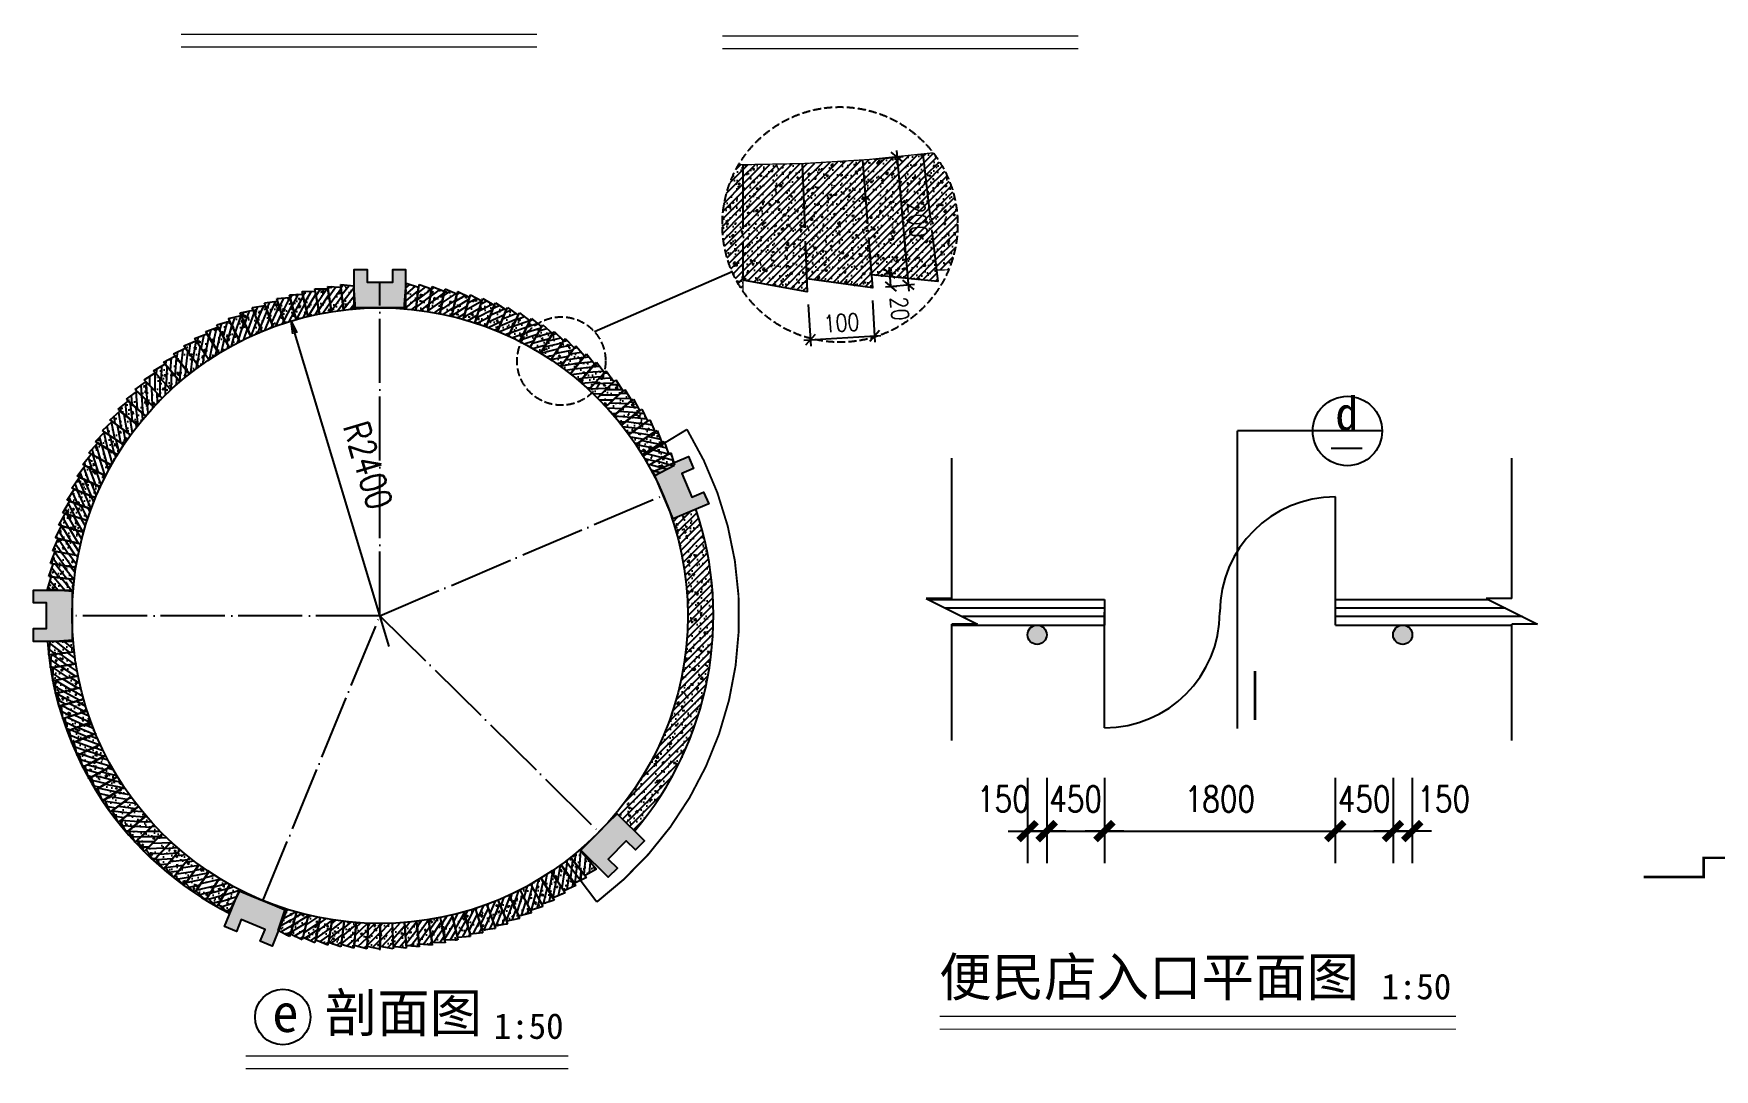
# Model space of a CAD drawing. Extents: x 249174 to 363784, y -3149 to 82603.
# Drawn here: x 323511 to 336614, y 63882 to 71958 of the extents above; entities that cross this region are included whole.
import ezdxf

# ---------------------------------------------------------------- set-up
doc = ezdxf.new("R2010")
doc.units = 0
doc.header["$LTSCALE"] = 1000
doc.header["$MEASUREMENT"] = 0
doc.linetypes.add('DASH', pattern=[0.35, 0.25, -0.1])
doc.linetypes.add('DOTE', pattern=[2.42, 2, -0.2, 0.02, -0.2])
doc.layers.get('0').update_dxf_attribs({"linetype": 'CONTINUOUS'})
doc.layers.get('DEFPOINTS').update_dxf_attribs({"color": 6, "linetype": 'CONTINUOUS'})
for name, color, linetype in [('111', 4, 'CONTINUOUS'), ('DIM', 3, 'CONTINUOUS'), ('LAYER7', 8, 'CONTINUOUS'), ('PUB_DIM', 84, 'CONTINUOUS'), ('WALL', 255, 'CONTINUOUS'), ('WINDOW', 84, 'CONTINUOUS')]:
    doc.layers.add(name, color=color, linetype=linetype)
doc.styles.add('DIM_FONT', font='SIMPLEX', dxfattribs={"width": 0.8})
doc.styles.add('HZTXT', font='SIMSUN.TTF')
doc.dimstyles.new('DIMN', dxfattribs={"dimtxt": 300, "dimasz": 1, "dimexe": 250, "dimexo": 300, "dimgap": 150, "dimtad": 1, "dimdec": 0, "dimzin": 0, "dimtxsty": 'DIM_FONT', "dimblk": '_DIMX', "dimblk1": '_DIMX', "dimblk2": '_DIMX', "dimcen": 100, "dimdle": 250, "dimclrd": 3, "dimclre": 3, "dimclrt": 7, "dimazin": 3, "dimtfac": 1, "dimtdec": 0, "dimtix": 1, "dimtmove": 0, "dimatfit": 3, "dimtolj": 1, "dimtzin": 0})
doc.dimstyles.new('NORMAL', dxfattribs={"dimtxt": 200, "dimasz": 1, "dimexe": 250, "dimexo": 300, "dimgap": 150, "dimtad": 1, "dimdec": 0, "dimzin": 0, "dimtxsty": 'DIM_FONT', "dimblk": '_DIMX', "dimblk1": '_DIMX', "dimblk2": '_DIMX', "dimsah": 1, "dimcen": 100, "dimdle": 250, "dimclrd": 3, "dimclre": 3, "dimclrt": 7, "dimazin": 3, "dimtfac": 1, "dimtdec": 0, "dimtix": 1, "dimtmove": 0, "dimatfit": 3, "dimtolj": 1, "dimtzin": 0})
pattern_1 = [(45, (-915.023, 143878.783), (-28.2842712, 28.2842712), []), (50, (-915.02, 143878.78), (143.452037, -12.550427), [15, -165]), (355, (-915.02, 143878.78), (-27.750267, 150.438427), [12, -132]), (100.4514, (-903.07, 143877.74), (115.701876, 137.88791), [12.74804, -140.22842]), (46.1842, (-915.02, 143918.78), (213.44821, -33.1038), [22.5, -247.5]), (96.6356, (-897.24, 143916.02), (186.93254, 194.82357), [19.12206, -210.3426]), (351.1842, (-915.02, 143918.78), (186.93239, 194.82372), [18, -198]), (21, (-895.02, 143908.78), (119.38141, -80.52378), [15, -165]), (326, (-895.02, 143908.78), (48.663066, 145.03001), [12, -132]), (71.4514, (-885.07, 143902.07), (168.044526, 64.5061), [12.74804, -140.22842]), (37.5, (-915.023, 143878.783), (2.431971, 66.578771), [0, -130.4, 0, -134, 0, -132.5]), (7.5, (-915.02, 143878.78), (52.613907, 78.882342), [0, -76.4, 0, -127.4, 0, -50.5]), (327.5, (-959.623, 143878.783), (106.764487, -4.510974), [0, -50, 0, -156, 0, -207]), (317.5, (-979.62, 143878.78), (116.637234, 20.020996), [0, -65, 0, -103.6, 0, -147])]

# ---------------------------------------------------------------- blocks, each defined once
blk = doc.blocks.new('77')
at = {"layer": 'LAYER7', "linetype": 'BYBLOCK'}
h = blk.add_hatch(dxfattribs=at)
h.set_pattern_fill('AN31C', color=256, scale=200, style=0)
h.set_pattern_definition([(45, (-358956.928, 89713.292), (-28.2842712, 28.2842712), []), (50, (-358956.93, 89713.29), (143.452037, -12.550427), [15, -165]), (355, (-358956.93, 89713.29), (-27.750267, 150.438427), [12, -132]), (100.4514, (-358944.97, 89712.25), (115.701876, 137.88791), [12.74804, -140.22842]), (46.1842, (-358956.93, 89753.3), (213.44821, -33.1038), [22.5, -247.5]), (96.6356, (-358939.14, 89750.53), (186.93254, 194.82357), [19.12206, -210.3426]), (351.1842, (-358956.93, 89753.3), (186.93239, 194.82372), [18, -198]), (21, (-358936.93, 89743.29), (119.38141, -80.52378), [15, -165]), (326, (-358936.93, 89743.29), (48.663066, 145.03001), [12, -132]), (71.4514, (-358926.98, 89736.58), (168.044526, 64.5061), [12.74804, -140.22842]), (37.5, (-358956.93, 89713.29), (2.431971, 66.578771), [0, -130.4, 0, -134, 0, -132.5]), (7.5, (-358956.93, 89713.29), (52.613907, 78.882342), [0, -76.4, 0, -127.4, 0, -50.5]), (327.5, (-359001.53, 89713.29), (106.764487, -4.510974), [0, -50, 0, -156, 0, -207]), (317.5, (-359021.53, 89713.29), (116.637234, 20.020996), [0, -65, 0, -103.6, 0, -147])])
h.paths.add_polyline_path([(0, 200), (-92, 202), (-99, 22), (0, 0)])
at = {"layer": '111', "linetype": 'BYBLOCK'}
for p, q in [((-92, 202), (-99, 22)), ((0, 200), (0, 0)), ((0, 0), (-99, 22))]:
    blk.add_line(p, q, dxfattribs=at)
blk = doc.blocks.new('_OPEN')
at = {"color": 0, "linetype": 'BYBLOCK'}
for p, q in [((-1, 0.17), (0, 0)), ((0, 0), (-1, -0.17)), ((0, 0), (-1, 0))]:
    blk.add_line(p, q, dxfattribs=at)
blk = doc.blocks.new('*D167')
at = {"color": 3, "linetype": 'BYBLOCK'}
blk.add_line((327198, -76699), (326462, -74258), dxfattribs=at)
at = {"layer": 'DEFPOINTS', "color": 0, "linetype": 'BYBLOCK'}
for p in [(326433, -74162), (327126, -76460)]:
    blk.add_point(p, dxfattribs=at)
at = {"color": 3, "linetype": 'BYBLOCK', "xscale": 100, "yscale": 100, "zscale": 100, "rotation": 106.7860729877826}
blk.add_blockref('_OPEN', (326433, -74162), dxfattribs=at)
at = {"color": 7, "linetype": 'BYBLOCK', "insert": (327033, -75287), "char_height": 200, "attachment_point": 5, "rotation": 286.7861, "style": 'DIM_FONT'}
blk.add_mtext('\\A1;R2400', dxfattribs=at)
blk = doc.blocks.new('_DIMX')
blk.add_line((-150, 0), (150, 0))
at = {"const_width": 50}
blk.add_lwpolyline([(-70, -70), (70, 70)], dxfattribs=at)
blk = doc.blocks.new('_DOTSMALL')
at = {"color": 0, "linetype": 'BYBLOCK', "const_width": 0.5}
blk.add_lwpolyline([(-0.0625, 0, 1), (0.0625, 0, 1)], format="xyb", close=True, dxfattribs=at)
blk = doc.blocks.new('M_A11UZJ')
for p, q in [((0.5, 0), (0.5, 0.5)), ((-0.5, -0.5), (-0.5, 0))]:
    blk.add_line(p, q)
for centre, start, end in [((-0.5, 0), 0, 0), ((0.5, 0), 90, 180), ((-0.5, 0), 270, 0)]:
    blk.add_arc(centre, 0.5, start, end)
blk = doc.blocks.new('*D162')
at = {"color": 3, "linetype": 'BYBLOCK'}
for p, q in [((358186, -99017), (358186, -99682)), ((359986, -99017), (359986, -99682)), ((358187, -99432), (359985, -99432))]:
    blk.add_line(p, q, dxfattribs=at)
at = {"layer": 'DEFPOINTS', "color": 0, "linetype": 'BYBLOCK'}
for p in [(358186, -98717), (359986, -98717), (359986, -99432)]:
    blk.add_point(p, dxfattribs=at)
at = {"color": 3, "linetype": 'BYBLOCK', "rotation": 180}
blk.add_blockref('_DIMX', (358186, -99432), dxfattribs=at)
at = {"color": 3, "linetype": 'BYBLOCK'}
blk.add_blockref('_DIMX', (359986, -99432), dxfattribs=at)
at = {"color": 7, "linetype": 'BYBLOCK', "insert": (359086, -99182), "char_height": 200, "attachment_point": 5, "style": 'DIM_FONT'}
blk.add_mtext('\\A1;1800', dxfattribs=at)
blk = doc.blocks.new('*D163')
at = {"color": 3, "linetype": 'BYBLOCK'}
for p, q in [((357586, -99017), (357586, -99682)), ((357736, -99017), (357736, -99682)), ((357585, -99432), (357584, -99432)), ((357586, -99432), (357736, -99432)), ((357586, -99432), (357736, -99432)), ((357737, -99432), (357738, -99432))]:
    blk.add_line(p, q, dxfattribs=at)
at = {"layer": 'DEFPOINTS', "color": 0, "linetype": 'BYBLOCK'}
for p in [(357586, -98717), (357736, -98717), (357736, -99432)]:
    blk.add_point(p, dxfattribs=at)
at = {"color": 3, "linetype": 'BYBLOCK'}
blk.add_blockref('_DIMX', (357586, -99432), dxfattribs=at)
at = {"color": 3, "linetype": 'BYBLOCK', "rotation": 180}
blk.add_blockref('_DIMX', (357736, -99432), dxfattribs=at)
at = {"color": 7, "linetype": 'BYBLOCK', "insert": (357398, -99182), "char_height": 200, "attachment_point": 5, "style": 'DIM_FONT'}
blk.add_mtext('\\A1;150', dxfattribs=at)
blk = doc.blocks.new('*D164')
at = {"color": 3, "linetype": 'BYBLOCK'}
for p, q in [((357736, -99017), (357736, -99682)), ((358186, -99017), (358186, -99682)), ((357735, -99432), (357734, -99432)), ((357736, -99432), (358186, -99432)), ((358187, -99432), (358188, -99432))]:
    blk.add_line(p, q, dxfattribs=at)
at = {"layer": 'DEFPOINTS', "color": 0, "linetype": 'BYBLOCK'}
for p in [(357736, -98717), (358186, -98717), (358186, -99432)]:
    blk.add_point(p, dxfattribs=at)
at = {"color": 3, "linetype": 'BYBLOCK'}
blk.add_blockref('_DIMX', (357736, -99432), dxfattribs=at)
at = {"color": 3, "linetype": 'BYBLOCK', "rotation": 180}
blk.add_blockref('_DIMX', (358186, -99432), dxfattribs=at)
at = {"color": 7, "linetype": 'BYBLOCK', "insert": (357961, -99182), "char_height": 200, "attachment_point": 5, "style": 'DIM_FONT'}
blk.add_mtext('\\A1;450', dxfattribs=at)
blk = doc.blocks.new('*D166')
at = {"color": 3, "linetype": 'BYBLOCK'}
for p, q in [((359986, -99017), (359986, -99682)), ((360436, -99017), (360436, -99682)), ((359985, -99432), (359984, -99432)), ((359986, -99432), (360436, -99432)), ((360437, -99432), (360438, -99432))]:
    blk.add_line(p, q, dxfattribs=at)
at = {"layer": 'DEFPOINTS', "color": 0, "linetype": 'BYBLOCK'}
for p in [(359986, -98717), (360436, -98717), (360436, -99432)]:
    blk.add_point(p, dxfattribs=at)
at = {"color": 3, "linetype": 'BYBLOCK'}
blk.add_blockref('_DIMX', (359986, -99432), dxfattribs=at)
at = {"color": 3, "linetype": 'BYBLOCK', "rotation": 180}
blk.add_blockref('_DIMX', (360436, -99432), dxfattribs=at)
at = {"color": 7, "linetype": 'BYBLOCK', "insert": (360211, -99182), "char_height": 200, "attachment_point": 5, "style": 'DIM_FONT'}
blk.add_mtext('\\A1;450', dxfattribs=at)
blk = doc.blocks.new('*D165')
at = {"color": 3, "linetype": 'BYBLOCK'}
for p, q in [((360436, -99017), (360436, -99682)), ((360586, -99017), (360586, -99682)), ((360435, -99432), (360434, -99432)), ((360436, -99432), (360586, -99432)), ((360436, -99432), (360586, -99432)), ((360587, -99432), (360588, -99432))]:
    blk.add_line(p, q, dxfattribs=at)
at = {"layer": 'DEFPOINTS', "color": 0, "linetype": 'BYBLOCK'}
for p in [(360436, -98717), (360586, -98717), (360586, -99432)]:
    blk.add_point(p, dxfattribs=at)
at = {"color": 3, "linetype": 'BYBLOCK'}
blk.add_blockref('_DIMX', (360436, -99432), dxfattribs=at)
at = {"color": 3, "linetype": 'BYBLOCK', "rotation": 180}
blk.add_blockref('_DIMX', (360586, -99432), dxfattribs=at)
at = {"color": 7, "linetype": 'BYBLOCK', "insert": (360831, -99182), "char_height": 200, "attachment_point": 5, "style": 'DIM_FONT'}
blk.add_mtext('\\A1;150', dxfattribs=at)
blk = doc.blocks.new('_OBLIQUE')
at = {"color": 0, "linetype": 'BYBLOCK'}
blk.add_line((-0.5, -0.5), (0.5, 0.5), dxfattribs=at)
blk = doc.blocks.new('*D169')
at = {"color": 3, "linetype": 'BYBLOCK'}
for p, q in [((330464, -74034), (330484, -74359)), ((330965, -74002), (330985, -74327)), ((330431, -74312), (331032, -74274))]:
    blk.add_line(p, q, dxfattribs=at)
at = {"layer": 'DEFPOINTS', "color": 0, "linetype": 'BYBLOCK'}
for p in [(330958, -73903), (330457, -73934), (330982, -74277)]:
    blk.add_point(p, dxfattribs=at)
at = {"color": 3, "linetype": 'BYBLOCK', "xscale": 80, "yscale": 80, "zscale": 80}
for p, rotation in [((330481, -74309), 183.5660339219129), ((330982, -74277), 3.566033921912917)]:
    blk.add_blockref('_OBLIQUE', p, dxfattribs=dict(at, rotation=rotation))
at = {"color": 7, "linetype": 'BYBLOCK', "insert": (330724, -74176), "char_height": 135, "attachment_point": 5, "rotation": 3.566, "style": 'DIM_FONT'}
blk.add_mtext('\\A1;100', dxfattribs=at)
blk = doc.blocks.new('*D170')
at = {"color": 3, "linetype": 'BYBLOCK'}
for p, q in [((331095, -73742), (331107, -73893)), ((331059, -73795), (331149, -73788)), ((331067, -73896), (331156, -73889))]:
    blk.add_line(p, q, dxfattribs=at)
at = {"layer": 'DEFPOINTS', "color": 0, "linetype": 'BYBLOCK'}
for p in [(330959, -73802), (330967, -73904), (331107, -73893)]:
    blk.add_point(p, dxfattribs=at)
at = {"color": 3, "linetype": 'BYBLOCK', "xscale": 80, "yscale": 80, "zscale": 80}
for p, rotation in [((331099, -73791), 94.4999999999809), ((331107, -73893), 274.4999999999809)]:
    blk.add_blockref('_OBLIQUE', p, dxfattribs=dict(at, rotation=rotation))
at = {"color": 7, "linetype": 'BYBLOCK', "insert": (331177, -74066), "char_height": 135, "attachment_point": 5, "rotation": 274.5, "style": 'DIM_FONT'}
blk.add_mtext('\\A1;20', dxfattribs=at)
blk = doc.blocks.new('*D171')
at = {"color": 3, "linetype": 'BYBLOCK'}
for p, q in [((331152, -72833), (331249, -73929)), ((330978, -72899), (331206, -72879)), ((331067, -73895), (331294, -73875))]:
    blk.add_line(p, q, dxfattribs=at)
at = {"layer": 'DEFPOINTS', "color": 0, "linetype": 'BYBLOCK'}
for p in [(330879, -72908), (330967, -73904), (331244, -73879)]:
    blk.add_point(p, dxfattribs=at)
at = {"color": 3, "linetype": 'BYBLOCK', "xscale": 80, "yscale": 80, "zscale": 80}
for p, rotation in [((331156, -72883), 95.06519844725156), ((331244, -73879), 275.0651984472516)]:
    blk.add_blockref('_OBLIQUE', p, dxfattribs=dict(at, rotation=rotation))
at = {"color": 7, "linetype": 'BYBLOCK', "insert": (331317, -73371), "char_height": 135, "attachment_point": 5, "rotation": 275.0652, "style": 'DIM_FONT'}
blk.add_mtext('\\A1;200', dxfattribs=at)

msp = doc.modelspace()

# ---------------------------------------------------------------- hatches: boundary and pattern name
at = {"layer": 'LAYER7', "linetype": 'BYBLOCK'}
h = msp.add_hatch(dxfattribs=at)
h.set_pattern_fill('AN31C', color=256, scale=200, style=0)
h.set_pattern_definition(pattern_1)
h.paths.add_polyline_path([(329040.6, 70935, -0.000687), (329007.7, 70935, 0.134135), (328880.3, 70468.6, 0.1510526), (329040.3, 69951), (329041.3, 70034.9)])
h.paths.add_polyline_path([(330549.3, 70115.1), (330644.2, 70116, 0.0989887), (330714.7, 70468.6, 0.16549), (330524.3, 71028.1, -0.0017194), (330442.4, 71018.1)])
h = msp.add_hatch(dxfattribs=at)
h.set_pattern_fill('AN31C', color=256, scale=200, style=0)
h.set_pattern_definition(pattern_1)
h.paths.add_polyline_path([(329503.1, 70944.2, -0.0096378), (329040.6, 70935), (329041.3, 70034.9), (329542.3, 69945)])
h.paths.add_polyline_path([(329973.5, 70971.9, -0.0098185), (329503.1, 70944.2), (329538.3, 70046.5), (330051.9, 69975)])
h.paths.add_polyline_path([(330043.9, 70076.4), (330559.9, 70025.1), (330442.4, 71018.1, -0.0098185), (329973.5, 70971.9)])
h = msp.add_hatch(color=256, dxfattribs=at)
h.paths.add_polyline_path([(326110.9, 69819), (326010.9, 69819), (326010.9, 70119), (326110.9, 70119), (326110.9, 70019), (326310.9, 70019), (326310.9, 70119), (326410.9, 70119), (326410.9, 69819), (326310.9, 69819)])
h.paths.add_polyline_path([(328380.4, 68450.3), (328341.2, 68542.3), (328617.3, 68659.7), (328656.4, 68567.7), (328564.4, 68528.6), (328642.7, 68344.5), (328734.7, 68383.6), (328773.8, 68291.6), (328497.8, 68174.2), (328458.6, 68266.2)])
h.paths.add_polyline_path([(323810.9, 67319), (323810.9, 67219), (323510.9, 67219), (323510.9, 67319), (323610.9, 67319), (323610.9, 67519), (323510.9, 67519), (323510.9, 67619), (323810.9, 67619), (323810.9, 67519)])
h.paths.add_polyline_path([(325392, 65160.8), (325484.5, 65122.8), (325370.5, 64845.3), (325278, 64883.3), (325316, 64975.8), (325131, 65051.7), (325093, 64959.2), (325000.5, 64997.2), (325114.4, 65274.7), (325207, 65236.8)])
h = msp.add_hatch(dxfattribs=at)
h.set_pattern_fill('AN31C', color=256, scale=200, style=0)
h.set_pattern_definition([(45, (-32526.725, 154246.38), (-28.2842712, 28.2842712), []), (50, (-32526.73, 154246.38), (143.452037, -12.550427), [15, -165]), (355, (-32526.73, 154246.38), (-27.750267, 150.438427), [12, -132]), (100.4514, (-32514.77, 154245.33), (115.701876, 137.88791), [12.74804, -140.22842]), (46.1842, (-32526.73, 154286.38), (213.44821, -33.1038), [22.5, -247.5]), (96.6356, (-32508.94, 154283.62), (186.93254, 194.82357), [19.12206, -210.3426]), (351.1842, (-32526.73, 154286.38), (186.93239, 194.82372), [18, -198]), (21, (-32506.73, 154276.38), (119.38141, -80.52378), [15, -165]), (326, (-32506.73, 154276.38), (48.663066, 145.03001), [12, -132]), (71.4514, (-32496.78, 154269.67), (168.044526, 64.5061), [12.74804, -140.22842]), (37.5, (-32526.725, 154246.38), (2.431971, 66.578771), [0, -130.4, 0, -134, 0, -132.5]), (7.5, (-32526.725, 154246.38), (52.613907, 78.882342), [0, -76.4, 0, -127.4, 0, -50.5]), (327.5, (-32571.325, 154246.38), (106.764487, -4.510974), [0, -50, 0, -156, 0, -207]), (317.5, (-32591.33, 154246.38), (116.637234, 20.020996), [0, -65, 0, -103.6, 0, -147])])
h.paths.add_polyline_path([(328674.7, 68249.5), (328497.8, 68174.2), (328489.9, 68171.6, -0.0799149), (328610.9, 67419, -0.1757709), (328052.8, 65880.2), (328059.1, 65874.9), (328196, 65739.8, 0.2626088)])
msp.add_hatch(color=256, dxfattribs=at).paths.add_polyline_path([(327988.9, 65803.8), (328059.1, 65874.9), (328272.6, 65664.1), (328202.3, 65593), (328131.2, 65663.2), (327990.7, 65520.9), (328061.8, 65450.7), (327991.5, 65379.5), (327778.1, 65590.3), (327848.4, 65661.5)])
at = {"layer": 'WALL', "linetype": 'BYBLOCK'}
h = msp.add_hatch(color=256, dxfattribs=at)
h.paths.add_polyline_path([(331259.5, 67270.6, 1), (331409.5, 67270.6, 1)])
h.paths.add_polyline_path([(334109.5, 67270.6, 1), (334259.5, 67270.6, 1)])

# ---------------------------------------------------------------- linework, layer by layer
at = {"layer": '111', "linetype": 'BYBLOCK'}
for p, q in [((329542.3, 69945), (329041.3, 70034.9)), ((330051.9, 69975), (329538.3, 70046.5)), ((330559.9, 70025.1), (330043.9, 70076.4)), ((330669.9, 67553.9), (330669.9, 68647.7)), ((335035.2, 67553.9), (335035.2, 68647.7)), ((330469.9, 67553.9), (330869.9, 67353.9)), ((330669.9, 67553.9), (330469.9, 67553.9)), ((334835.2, 67553.9), (335235.2, 67353.9)), ((335035.2, 67553.9), (334835.2, 67553.9)), ((330869.9, 67353.9), (330669.9, 67353.9)), ((330669.9, 66445.1), (330669.9, 67353.9)), ((335235.2, 67353.9), (335035.2, 67353.9)), ((335035.2, 66445.1), (335035.2, 67353.9))]:
    msp.add_line(p, q, dxfattribs=at)
for points, const_width in [([(329007.7, 70935, 0.0316911), (330524.3, 71028.1, 0.0316911)], 10), ([(327901.7, 65187.1, 0.3843968), (328604.6, 68871.7, 0.3843968)], 15)]:
    msp.add_lwpolyline(points, format="xyb", dxfattribs=dict(at, const_width=const_width))
for points in [[(326110.9, 69819), (326010.9, 69819), (326010.9, 70119), (326110.9, 70119), (326110.9, 70019), (326310.9, 70019), (326310.9, 70119), (326410.9, 70119), (326410.9, 69819), (326310.9, 69819)], [(328380.4, 68450.3), (328341.2, 68542.3), (328617.3, 68659.7), (328656.4, 68567.7), (328564.4, 68528.6), (328642.7, 68344.5), (328734.7, 68383.6), (328773.8, 68291.6), (328497.8, 68174.2), (328458.6, 68266.2)], [(323810.9, 67319), (323810.9, 67219), (323510.9, 67219), (323510.9, 67319), (323610.9, 67319), (323610.9, 67519), (323510.9, 67519), (323510.9, 67619), (323810.9, 67619), (323810.9, 67519)], [(327988.9, 65803.8), (328059.1, 65874.9), (328272.6, 65664.1), (328202.3, 65593), (328131.2, 65663.2), (327990.7, 65520.9), (328061.8, 65450.7), (327991.5, 65379.5), (327778.1, 65590.3), (327848.4, 65661.5)], [(325391.1, 65158.7), (325483.6, 65120.8), (325369.7, 64843.2), (325277.2, 64881.2), (325315.2, 64973.7), (325130.2, 65049.7), (325092.2, 64957.2), (324999.7, 64995.2), (325113.6, 65272.7), (325206.1, 65234.7)]]:
    msp.add_lwpolyline(points, close=True, dxfattribs=at)
for points, const_width in [([(329041.3, 70034.9), (329542.3, 69945), (329538.3, 70046.5), (330051.9, 69975), (330043.9, 70076.4), (330559.9, 70025.1), (330548.3, 70115.1), (330644.2, 70116)], 10), ([(329041.3, 70034.9), (329040.3, 69951)], 10), ([(328604.6, 68871.7), (328262.7, 68664.1)], 15), ([(339525.7, 65531.1), (336531.6, 65531.1), (336531.6, 65531.1), (336531.6, 65381.1), (336531.6, 65381.1), (336531.6, 65381.1), (336531.6, 65381.1), (336062.4, 65381.1)], 20), ([(327901.7, 65187.1), (327660.2, 65505.9)], 15)]:
    msp.add_lwpolyline(points, dxfattribs=dict(at, const_width=const_width))
for start, end in [(319.7717, 18.62823), (184.41173, 243.26826)]:
    msp.add_arc((326210.9, 67419), 2600, start, end, dxfattribs=at)
at = {"layer": 'DIM', "linetype": 'BYBLOCK'}
for p, q in [((332897, 66539.3), (332897, 68859.3)), ((334024.1, 68859.3), (332897, 68859.3)), ((333626.4, 68725.4), (333868.5, 68725.4))]:
    msp.add_line(p, q, dxfattribs=at)
for points, const_width in [([(324660.4, 71952.7), (327435.7, 71952.7)], 10), ([(328880.3, 71940.2), (331655.6, 71940.2)], 10), ([(324660.4, 71852.7), (327435.7, 71852.7)], 10), ([(328880.3, 71840.2), (331655.6, 71840.2)], 10), ([(333033.7, 66606.5), (333033.7, 66989.2)], 20), ([(330575.1, 64295.5), (334600, 64295.5)], 10), ([(330575.1, 64195.5), (334600, 64195.5)], 10), ([(325162.9, 63986.7), (327680.1, 63986.7)], 10), ([(325162.9, 63886.7), (327680.1, 63886.7)], 10)]:
    msp.add_lwpolyline(points, dxfattribs=dict(at, const_width=const_width))
for centre, radius in [((326210.9, 67419), 2400), ((333753.6, 68859.3), 270.4), ((331334.5, 67270.6), 75), ((325453.6, 64289.7), 216.4)]:
    msp.add_circle(centre, radius, dxfattribs=at)
at = {"layer": 'LAYER7', "linetype": 'DOTE', "ltscale": 0.25}
for p, q in [((329040.6, 70934.9), (329041.3, 70034.9)), ((329503.1, 70944.2), (329542.3, 69945)), ((329973.5, 70971.9), (330051.9, 69975)), ((330442.4, 71018.1), (330559.9, 70025.1)), ((326210.9, 67419), (326210.9, 70019)), ((326210.9, 67419), (328419.5, 68358.3)), ((326210.9, 67419), (323810.9, 67419)), ((325298.6, 65196.7), (326210.9, 67419)), ((326210.9, 67419), (327918.6, 65732.6))]:
    msp.add_line(p, q, dxfattribs=at)
at = {"layer": 'LAYER7', "linetype": 'BYBLOCK'}
msp.add_line((327882.7, 69633.8), (328956.7, 70102), dxfattribs=at)
at = {"layer": 'WALL', "linetype": 'BYBLOCK'}
for p, q in [((331859.5, 67545.6), (331859.5, 67345.6)), ((333659.5, 67345.6), (333659.5, 67545.6))]:
    msp.add_line(p, q, dxfattribs=at)
msp.add_circle((334184.5, 67270.6), 75, dxfattribs=at)
at = {"layer": 'WINDOW'}
for p, q in [((330486.5, 67545.6), (331859.5, 67545.6)), ((333659.5, 67545.6), (334851.8, 67545.6)), ((331859.5, 67478.9), (330619.8, 67478.9)), ((331859.5, 67412.2), (330753.2, 67412.2)), ((334985.1, 67478.9), (333659.5, 67478.9)), ((335118.5, 67412.2), (333659.5, 67412.2)), ((330669.9, 67345.6), (331859.5, 67345.6)), ((333659.5, 67345.6), (335035.2, 67345.6))]:
    msp.add_line(p, q, dxfattribs=at)
at = {"layer": 'WINDOW', "linetype": 'DASH', "ltscale": 0.25}
for centre, radius in [((329797.5, 70468.6), 917.2), ((327625.1, 69404.7), 344.7)]:
    msp.add_circle(centre, radius, dxfattribs=at)
at = {"layer": 'WINDOW'}
msp.add_arc((326210.9, 67419), 2600, 184.41173, 243.26826, dxfattribs=at)

# ---------------------------------------------------------------- block references
at = {"layer": '111', "linetype": 'BYBLOCK'}
for p, rotation in [((325703.7, 69969), 191.25), ((325804.2, 69987), 189), ((325905.3, 70000.9), 186.75), ((326414.9, 70010.9), 175.5), ((326516.5, 70000.9), 173.25), ((326617.7, 69987), 171), ((325216, 69821.1), 202.5), ((325311, 69858.3), 200.25), ((325407.5, 69891.7), 198), ((325505.2, 69921.3), 195.75), ((325604, 69947.1), 193.5), ((326718.2, 69969), 168.75), ((326817.9, 69947.1), 166.5), ((326916.7, 69921.3), 164.25), ((327014.4, 69891.7), 162), ((327110.8, 69858.3), 159.75), ((324940.5, 69687.5), 209.25), ((325030.6, 69735.6), 207), ((325122.4, 69780.1), 204.75), ((327205.9, 69821.1), 157.5), ((327299.4, 69780.1), 155.25), ((327391.3, 69735.6), 153), ((324682.7, 69522.4), 216), ((324766.5, 69580.8), 213.7500000000001), ((324852.4, 69635.8), 211.5), ((327481.3, 69687.5), 150.75), ((327569.4, 69635.8), 148.5), ((327655.4, 69580.8), 146.25), ((324522.4, 69396), 220.5000000000001), ((324601.3, 69460.8), 218.2500000000001), ((327739.2, 69522.4), 144), ((327820.6, 69460.8), 141.75), ((324372.5, 69257.4), 225.0000000000001), ((324446.1, 69328.2), 222.7500000000001), ((327899.5, 69396), 139.5), ((327975.8, 69328.2), 137.25), ((324301.7, 69183.8), 227.2500000000001), ((328049.4, 69257.4), 135), ((324169.1, 69028.6), 231.7500000000001), ((324233.9, 69107.5), 229.5000000000001), ((328120.2, 69183.8), 132.75), ((328188, 69107.5), 130.5), ((324049.1, 68863.4), 236.2500000000002), ((324107.5, 68947.2), 234.0000000000001), ((328252.8, 69028.6), 128.25), ((328314.4, 68947.2), 126), ((323994.1, 68777.5), 238.5000000000002), ((328372.8, 68863.4), 123.75), ((323894.3, 68599.3), 243.0000000000002), ((323942.4, 68689.4), 240.7500000000002), ((328427.8, 68777.5), 121.5), ((328479.4, 68689.4), 119.25), ((323849.8, 68507.5), 245.2500000000002), ((323771.6, 68318.9), 249.7500000000003), ((323808.8, 68413.9), 247.5000000000002), ((323738.2, 68222.4), 252.0000000000003), ((323708.5, 68124.7), 254.2500000000003), ((323660.9, 67926.2), 258.7500000000003), ((323682.8, 68025.9), 256.5000000000003), ((323642.9, 67825.7), 261.0000000000003), ((323629, 67724.6), 263.2500000000003), ((323618.9, 67623), 265.5000000000003), ((323629, 67113.4), 276.7500000000004), ((323642.9, 67012.2), 279.0000000000004), ((323660.9, 66911.7), 281.2500000000004), ((323682.8, 66812), 283.5000000000005), ((323708.5, 66713.2), 285.7500000000005), ((323738.2, 66615.5), 288.0000000000005), ((323771.6, 66519.1), 290.2500000000005), ((323808.8, 66424), 292.5000000000005), ((323849.8, 66330.4), 294.7500000000005), ((323894.3, 66238.6), 297.0000000000005), ((323942.4, 66148.5), 299.2500000000005), ((323994.1, 66060.5), 301.5000000000006), ((324049.1, 65974.5), 303.7500000000005), ((324107.5, 65890.7), 306.0000000000006), ((324169.1, 65809.3), 308.2500000000006), ((324233.9, 65730.4), 310.5000000000006), ((324301.7, 65654.1), 312.7500000000006), ((324372.5, 65580.5), 315.0000000000006), ((324446.1, 65509.7), 317.2500000000006), ((324522.4, 65441.9), 319.5000000000006), ((324601.3, 65377.1), 321.7500000000007), ((324682.7, 65315.5), 324.0000000000007), ((327820.6, 65377.1), 38.2500000000011), ((327899.5, 65441.9), 40.50000000000106), ((324766.5, 65257.1), 326.2500000000007), ((324852.4, 65202.1), 328.5000000000007), ((327655.4, 65257.1), 33.75000000000104), ((327739.2, 65315.5), 36.00000000000107), ((324940.5, 65150.5), 330.7500000000007), ((325030.6, 65102.3), 333.0000000000007), ((327391.3, 65102.3), 27.00000000000103), ((327481.3, 65150.5), 29.25000000000106), ((327569.4, 65202.1), 31.50000000000101), ((325505.2, 64916.6), 344.2500000000007), ((327014.4, 64946.2), 18.00000000000098), ((327110.8, 64979.7), 20.25000000000101), ((327205.9, 65016.9), 22.50000000000096), ((327299.4, 65057.8), 24.75000000000099), ((325604, 64890.8), 346.5000000000007), ((325703.7, 64868.9), 348.7500000000008), ((325804.2, 64851), 351.0000000000008), ((325905.3, 64837), 353.2500000000008), ((326006.9, 64827), 355.5000000000009), ((326108.9, 64821), 357.7500000000009), ((326313, 64821), 2.250000000000911), ((326414.9, 64827), 4.500000000000863), ((326516.5, 64837), 6.750000000000895), ((326617.7, 64851), 9.000000000000927), ((326718.2, 64868.9), 11.25000000000096), ((326817.9, 64890.8), 13.50000000000091), ((326916.7, 64916.6), 15.75000000000094)]:
    msp.add_blockref('77', p, dxfattribs=dict(at, rotation=rotation))
msp.add_blockref('77', (326210.9, 64819), dxfattribs=at)
at = {"layer": 'WINDOW', "linetype": 'BYBLOCK', "xscale": 1800, "yscale": 1800, "zscale": 1800}
msp.add_blockref('M_A11UZJ', (332759.5, 67445.6), dxfattribs=at)

# ---------------------------------------------------------------- texts
at = {"layer": 'DIM', "linetype": 'BYBLOCK', "style": 'HZTXT'}
for s, height, p in [('d', 262.5, (333659.4, 68864.8)), ('便民店入口平面图', 300, (330570.4, 64452.4)), ('1:50', 200, (334018.6, 64428.4)), ('e 剖面图', 300, (325371.9, 64173)), ('1:50', 200, (327098.7, 64119.6))]:
    msp.add_text(s, height=height, dxfattribs=at).set_placement(p)

# ---------------------------------------------------------------- dimensions: what is measured, and where the dimension line sits
at = {"layer": '111', "linetype": 'BYBLOCK'}
dim = msp.add_radius_dim(center=(326210.9, 67419), mpoint=(325517.8, 69716.7), dimstyle='NORMAL', override={"dimasz": 100, "dimblk1": 'DOTSMALL', "dimblk2": 'OPEN'}, dxfattribs=at)
dim.commit()
dim.dimension.update_dxf_attribs({"geometry": '*D167', "text_midpoint": (326118.2, 68592.2), "insert": (-915, 143878.8)})
at = {"layer": 'DIM', "linetype": 'BYBLOCK'}
for base, p1, p2, picture, middle in [((331409.5, 65739.4), (331259.5, 66454.3), (331409.5, 66454.3), '*D163', (331070.8, 65989.4)), ((334259.5, 65739.4), (334109.5, 66454.3), (334259.5, 66454.3), '*D165', (334504.4, 65989.4))]:
    dim = msp.add_linear_dim(base=base, p1=p1, p2=p2, dimstyle='NORMAL', dxfattribs=at)
    dim.commit()
    dim.dimension.update_dxf_attribs({"geometry": picture, "text_midpoint": middle, "dimtype": 128, "insert": (-26326.8, 165171.7)})
for base, p1, p2, picture, middle in [((331859.5, 65739.4), (331409.5, 66454.3), (331859.5, 66454.3), '*D164', (331634.5, 65989.4)), ((333659.5, 65739.4), (331859.5, 66454.3), (333659.5, 66454.3), '*D162', (332759.5, 65989.4)), ((334109.5, 65739.4), (333659.5, 66454.3), (334109.5, 66454.3), '*D166', (333884.5, 65989.4))]:
    dim = msp.add_linear_dim(base=base, p1=p1, p2=p2, dimstyle='NORMAL', dxfattribs=at)
    dim.commit()
    dim.dimension.update_dxf_attribs({"geometry": picture, "text_midpoint": middle, "insert": (-26326.8, 165171.7)})
at = {"layer": 'PUB_DIM', "linetype": 'BYBLOCK'}
for p1, p2, distance, text, picture, middle in [((329963.6, 70971.2), (330051.9, 69975), 278.4, '200', '*D171', (330402.1, 70508.1)), ((329542.3, 69945), (330043.5, 69976.2), -375.6, '100', '*D169', (329809, 69702.9))]:
    dim = msp.add_aligned_dim(p1=p1, p2=p2, distance=distance, text=text, dimstyle='DIMN', override={"dimtxt": 135, "dimasz": 80, "dimexe": 50, "dimexo": 100, "dimgap": 50, "dimblk1": 'OBLIQUE', "dimblk2": 'OBLIQUE', "dimsah": 1, "dimdle": 50}, dxfattribs=at)
    dim.commit()
    dim.dimension.update_dxf_attribs({"geometry": picture, "text_midpoint": middle, "insert": (-915, 143878.8)})
dim = msp.add_linear_dim(base=(330191.6, 69986), p1=(330043.9, 70076.4), p2=(330051.9, 69975), angle=274.5, text='20', dimstyle='DIMN', override={"dimtxt": 135, "dimasz": 80, "dimexe": 50, "dimexo": 100, "dimgap": 50, "dimblk1": 'OBLIQUE', "dimblk2": 'OBLIQUE', "dimsah": 1, "dimdle": 50}, dxfattribs=at)
dim.commit()
dim.dimension.update_dxf_attribs({"geometry": '*D170', "text_midpoint": (330262, 69813.1), "dimtype": 129, "insert": (-915, 143878.8)})

doc.saveas('drawing.dxf')
